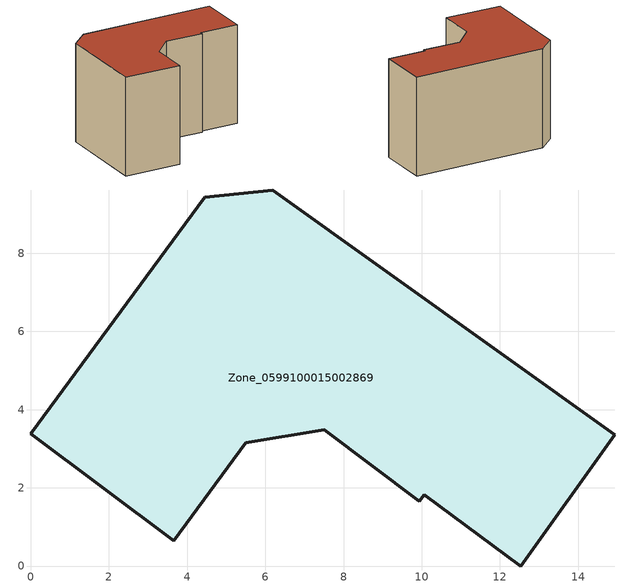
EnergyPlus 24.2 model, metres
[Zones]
Zone_0599100015002869
 floor ground (C_G): 4.45,9.44 6.19,9.62 14.94,3.36 12.53,0 10.07,1.83 9.94,1.66 7.5,3.49 5.5,3.15 3.65,0.65 0,3.38 z1.07
 wall outside (C_F): 6.19,9.62 4.45,9.44 0,3.38 3.65,0.65 5.5,3.15 7.5,3.49 9.94,1.66 10.07,1.83 12.53,0 14.94,3.36 6.19,9.62 z1.07:8.97
 roof outside (C_R): 14.94,3.36 6.19,9.62 4.45,9.44 0,3.38 3.65,0.65 5.5,3.15 7.5,3.49 9.94,1.66 10.07,1.83 12.53,0 z8.97
[BUILDING]
Pand.0599100015002869: North Axis=0; Terrain=City; Loads Convergence Tolerance Value=0.04; Temperature Convergence Tolerance Value=0.4; Solar Distribution=FullExterior; Maximum Number of Warmup Days=25; Minimum Number of Warmup Days=1
[Site:Location]
Rotterdam.The.Hague.AP_ZH_NLD Design_Conditions: Latitude=51.96; Longitude=4.45; Time Zone=1; Elevation=-4.5
[SITE:GROUNDTEMPERATURE:BUILDINGSURFACE]
18, 18, 18, 18, 18, 18, 18, 18, 18, 18, 18, 18
[MATERIAL] Thermal Absorptance=0.9; Solar Absorptance=0.7; Visible Absorptance=0.7
Name | Roughness | Thickness | Conductivity | Density | Specific Heat
G.TI.1975-1991 | MediumSmooth | 0.15 | 0.288461 | 540 | 1210
F.TI.1975-1991 | Rough | 0.3 | 0.230769 | 1920 | 840
R.TI.1975-1991 | MediumRough | 0.2 | 0.153846 | 1500 | 1000
[CONSTRUCTION]
C_G: G.TI.1975-1991
C_F: F.TI.1975-1991
C_R: R.TI.1975-1991
[ZONE]
Zone_0599100015002869: Type=1; Multiplier=1; Ceiling Height=Autocalculate; Volume=Autocalculate; Floor Area=autocalculate; Part of Total Floor Area=Yes
[ZONEINFILTRATION:DESIGNFLOWRATE]
Infil_Zone_0599100015002869: Zone or ZoneList or Space or SpaceList=Zone_0599100015002869; Schedule=AlwaysOn; Design Flow Rate Calculation Method=Flow/Area; Flow Rate per Floor Area=0.003; Constant Term Coefficient=1; Temperature Term Coefficient=0; Velocity Term Coefficient=0; Velocity Squared Term Coefficient=0
[HVACTEMPLATE:ZONE:IDEALLOADSAIRSYSTEM]
Zone_0599100015002869: Maximum Heating Supply Air Temperature=50; Minimum Cooling Supply Air Temperature=13; Maximum Heating Supply Air Humidity Ratio=0.0156; Minimum Cooling Supply Air Humidity Ratio=0.0077; Heating Limit=NoLimit; Cooling Limit=NoLimit; Dehumidification Control Type=ConstantSensibleHeatRatio; Cooling Sensible Heat Ratio=0.7; Dehumidification Setpoint=60; Humidification Control Type=None; Humidification Setpoint=30; Outdoor Air Method=None; Outdoor Air Flow Rate per Person=0.00944; Outdoor Air Flow Rate per Zone Floor Area=0; Outdoor Air Flow Rate per Zone=0; Demand Controlled Ventilation Type=None; Outdoor Air Economizer Type=NoEconomizer; Heat Recovery Type=None; Sensible Heat Recovery Effectiveness=0.7; Latent Heat Recovery Effectiveness=0.65
[ZONECONTROL:THERMOSTAT]
ThermostatControl_Zone_0599100015002869: Zone or ZoneList=Zone_0599100015002869; Control Type Schedule=DualSetpointControlType; Control 1=Thermostat_Zone_0599100015002869; Temperature Difference Between Cutout And Setpoint=0
[THERMOSTATSETPOINT:DUALSETPOINT]
Thermostat_Zone_0599100015002869: Heating Setpoint Temperature Schedule=HeatingSetpoint_Zone_0599100015002869; Cooling Setpoint Temperature Schedule=CoolingSetpoint_Zone_0599100015002869
[SCHEDULE:COMPACT]
HeatingSetpoint_Zone_0599100015002869: Through: 12/31, For: AllDays, Until: 24:00, 21
CoolingSetpoint_Zone_0599100015002869: Through: 12/31, For: AllDays, Until: 24:00, 24
DualSetpointControlType: Through: 12/31, For: AllDays, Until: 24:00, 4
AlwaysOn: Through: 12/31, For: AllDays, Until: 24:00, 1
